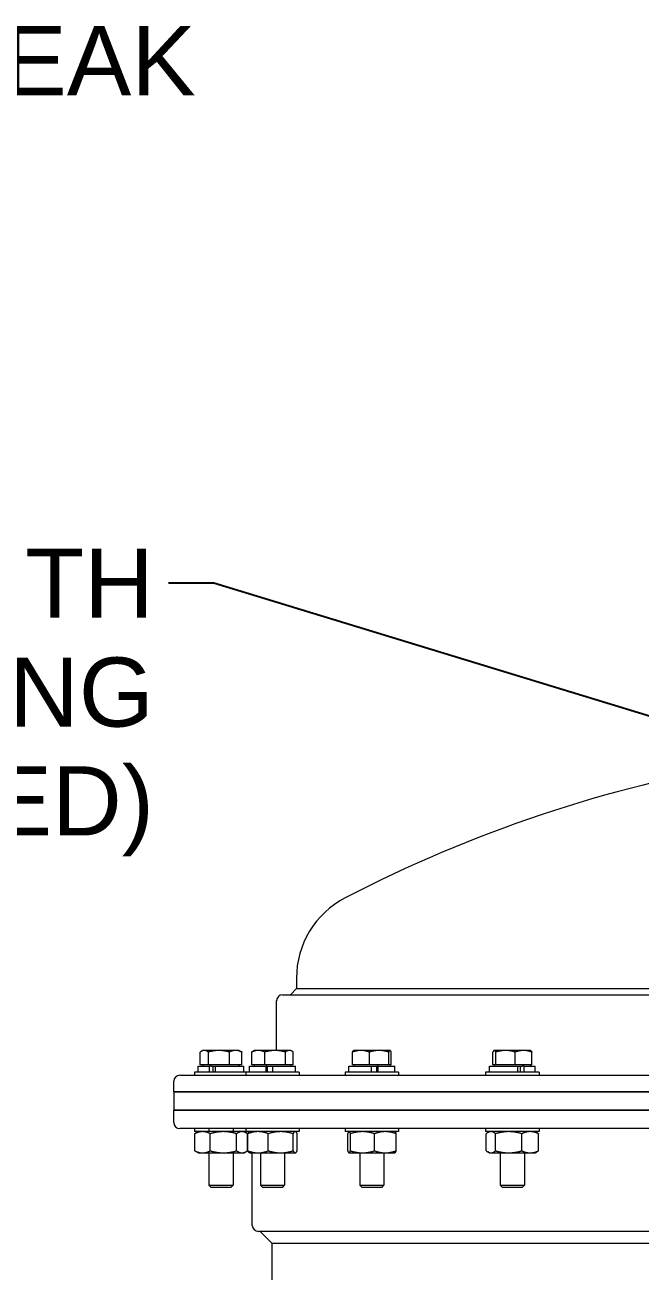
# Model space of a CAD drawing. Header units: inches. Extents: x 12 to 318, y 5 to 204.
# Drawn here: x 222.92 to 235.62, y 88.79 to 114.66 of the extents above; entities that cross this region are included whole.
import ezdxf

# ---------------------------------------------------------------- set-up
doc = ezdxf.new("R2010")
doc.units = ezdxf.units.IN
doc.header["$LTSCALE"] = 9.5
doc.header["$MEASUREMENT"] = 0
doc.layers.add('Symbol (ANSI)', color=7, linetype='Continuous', lineweight=25)
doc.layers.add('Visible', color=7, linetype='Continuous', lineweight=18)
doc.styles.add('MEMCOR Medium', font='arial.ttf')
doc.styles.add('Standard D-E', font='arial.ttf')
doc.dimstyles.new('Default (ANSI)$7', dxfattribs={"dimscale": 9.5, "dimtxt": 0.15, "dimasz": 0.098425, "dimexe": 0.125, "dimexo": 0.0625, "dimgap": 0.031496, "dimtad": 0, "dimtih": 1, "dimtoh": 1, "dimdec": 4, "dimzin": 3, "dimdsep": 46, "dimlunit": 5, "dimtxsty": 'MEMCOR Medium', "dimcen": 0.09, "dimdle": 0.393701, "dimclrd": 256, "dimclre": 256, "dimclrt": 256, "dimadec": 0, "dimazin": 1, "dimtfac": 0.8, "dimtofl": 0, "dimtmove": 0, "dimatfit": 3, "dimfxl": 1, "dimfrac": 1, "dimtolj": 1, "dimtzin": 4, "dimlwd": -1, "dimlwe": -1, "dimarcsym": 0})
doc.dimstyles.new('in [mm] D-E NeptuneBenson$7', dxfattribs={"dimscale": 9.5, "dimtxt": 0.15, "dimasz": 0.098425, "dimexe": 0.125, "dimexo": 0.063, "dimgap": 0.031496, "dimtad": 0, "dimtih": 1, "dimtoh": 1, "dimdec": 4, "dimzin": 3, "dimdsep": 46, "dimlunit": 5, "dimtxsty": 'Standard D-E', "dimcen": 0.09, "dimdle": 0.393701, "dimclrd": 256, "dimclre": 256, "dimclrt": 256, "dimadec": 1, "dimazin": 1, "dimtfac": 1, "dimtofl": 0, "dimtmove": 0, "dimatfit": 3, "dimfxl": 1, "dimfrac": 1, "dimtolj": 1, "dimtzin": 4, "dimlwd": -1, "dimlwe": -1, "dimarcsym": 0})

msp = doc.modelspace()

# ---------------------------------------------------------------- linework, layer by layer
at = {"layer": 'Visible'}
for p, q in [((228.517483, 95.009912), (228.517483, 94.794912)), ((228.517483, 94.794912), (228.392483, 94.669912)), ((228.517483, 94.794912), (251.467632, 94.794912)), ((228.107483, 93.520908), (228.107483, 94.544912)), ((228.232483, 94.669912), (251.463229, 94.669912)), ((226.534272, 93.222908), (226.534272, 93.487414)), ((226.589192, 93.520908), (226.55636, 93.501952)), ((226.619381, 93.520908), (226.589192, 93.520908)), ((226.919449, 93.520908), (226.619381, 93.520908)), ((226.704489, 93.222908), (226.704489, 93.487414)), ((227.26426, 93.520908), (226.919449, 93.520908)), ((227.134409, 93.222908), (227.134409, 93.487414)), ((227.339192, 93.520908), (227.26426, 93.520908)), ((227.339192, 93.520908), (227.372024, 93.501952)), ((227.394111, 93.222908), (227.394111, 93.487414)), ((227.595481, 93.222908), (227.595481, 93.487414)), ((227.649123, 93.520908), (227.620091, 93.504146)), ((227.729214, 93.520908), (227.649123, 93.520908)), ((228.077268, 93.520908), (227.729214, 93.520908)), ((227.862947, 93.222908), (227.862947, 93.487414)), ((228.372177, 93.520908), (228.077268, 93.520908)), ((228.291589, 93.222908), (228.291589, 93.487414)), ((228.399123, 93.520908), (228.372177, 93.520908)), ((228.399123, 93.520908), (228.428155, 93.504146)), ((228.452765, 93.222908), (228.452765, 93.487414)), ((229.673599, 93.222908), (229.673599, 93.487414)), ((229.696753, 93.520908), (229.694054, 93.51935)), ((229.846843, 93.520908), (229.696753, 93.520908)), ((230.219165, 93.520908), (229.846843, 93.520908)), ((230.020088, 93.222908), (230.020088, 93.487414)), ((230.444074, 93.520908), (230.219165, 93.520908)), ((230.418241, 93.222908), (230.418241, 93.487414)), ((230.446753, 93.520908), (230.444074, 93.520908)), ((230.446753, 93.520908), (230.449451, 93.51935)), ((230.469906, 93.222908), (230.469906, 93.487414)), ((232.56564, 93.222908), (232.56564, 93.487414)), ((232.592538, 93.520908), (232.588715, 93.5187)), ((232.596323, 93.520908), (232.592538, 93.520908)), ((232.827956, 93.520908), (232.596323, 93.520908)), ((232.627007, 93.222908), (232.627007, 93.487414)), ((233.199171, 93.520908), (232.827956, 93.520908)), ((233.028905, 93.222908), (233.028905, 93.487414)), ((233.342538, 93.520908), (233.199171, 93.520908)), ((233.342538, 93.520908), (233.346362, 93.5187)), ((233.369437, 93.222908), (233.369437, 93.487414)), ((226.492841, 93.197904), (226.723362, 93.197904)), ((226.492841, 93.072904), (226.492841, 93.197904)), ((226.619381, 93.222908), (226.534272, 93.222908)), ((226.589192, 93.222908), (226.589192, 93.197904)), ((226.704489, 93.222908), (226.619381, 93.222908)), ((226.919449, 93.222908), (226.704489, 93.222908)), ((226.760654, 93.197904), (226.723362, 93.197904)), ((226.723362, 93.072904), (226.723362, 93.197904)), ((226.760654, 93.197904), (226.848681, 93.197904)), ((226.799733, 93.072904), (226.799733, 93.197904)), ((226.848681, 93.072904), (226.848681, 93.197904)), ((226.848681, 93.197904), (227.435543, 93.197904)), ((227.134409, 93.222908), (226.919449, 93.222908)), ((227.26426, 93.222908), (227.134409, 93.222908)), ((227.394111, 93.222908), (227.26426, 93.222908)), ((227.339192, 93.222908), (227.339192, 93.197904)), ((227.435543, 93.072904), (227.435543, 93.197904)), ((227.552772, 93.197904), (227.896368, 93.197904)), ((227.552772, 93.072904), (227.552772, 93.197904)), ((227.729214, 93.222908), (227.595481, 93.222908)), ((227.649123, 93.222908), (227.649123, 93.197904)), ((227.862947, 93.222908), (227.729214, 93.222908)), ((228.077268, 93.222908), (227.862947, 93.222908)), ((227.909037, 93.197904), (227.896368, 93.197904)), ((227.896368, 93.072904), (227.896368, 93.197904)), ((227.909037, 93.197904), (228.030823, 93.197904)), ((227.922312, 93.072904), (227.922312, 93.197904)), ((228.030823, 93.072904), (228.030823, 93.197904)), ((228.030823, 93.197904), (228.495474, 93.197904)), ((228.291589, 93.222908), (228.077268, 93.222908)), ((228.372177, 93.222908), (228.291589, 93.222908)), ((228.452765, 93.222908), (228.372177, 93.222908)), ((228.399123, 93.222908), (228.399123, 93.197904)), ((228.495474, 93.072904), (228.495474, 93.197904)), ((229.600401, 93.197904), (230.065779, 93.197904)), ((229.600401, 93.072904), (229.600401, 93.197904)), ((229.846843, 93.222908), (229.673599, 93.222908)), ((229.696753, 93.222908), (229.696753, 93.197904)), ((230.020088, 93.222908), (229.846843, 93.222908)), ((230.219165, 93.222908), (230.020088, 93.222908)), ((230.065779, 93.197904), (230.187389, 93.197904)), ((230.065779, 93.072904), (230.065779, 93.197904)), ((230.173957, 93.072904), (230.173957, 93.197904)), ((230.200207, 93.197904), (230.187389, 93.197904)), ((230.200207, 93.072904), (230.200207, 93.197904)), ((230.200207, 93.197904), (230.543104, 93.197904)), ((230.418241, 93.222908), (230.219165, 93.222908)), ((230.444074, 93.222908), (230.418241, 93.222908)), ((230.469906, 93.222908), (230.444074, 93.222908)), ((230.446753, 93.222908), (230.446753, 93.197904)), ((230.543104, 93.072904), (230.543104, 93.197904)), ((232.496187, 93.197904), (233.083753, 93.197904)), ((232.496187, 93.072904), (232.496187, 93.197904)), ((232.596323, 93.222908), (232.56564, 93.222908)), ((232.592538, 93.222908), (232.592538, 93.197904)), ((232.627007, 93.222908), (232.596323, 93.222908)), ((232.827956, 93.222908), (232.627007, 93.222908)), ((233.028905, 93.222908), (232.827956, 93.222908)), ((233.199171, 93.222908), (233.028905, 93.222908)), ((233.083753, 93.197904), (233.171562, 93.197904)), ((233.083753, 93.072904), (233.083753, 93.197904)), ((233.132337, 93.072904), (233.132337, 93.197904)), ((233.208992, 93.197904), (233.171562, 93.197904)), ((233.369437, 93.222908), (233.199171, 93.222908)), ((233.208992, 93.072904), (233.208992, 93.197904)), ((233.208992, 93.197904), (233.438889, 93.197904)), ((233.342538, 93.222908), (233.342538, 93.197904)), ((233.438889, 93.072904), (233.438889, 93.197904)), ((225.987483, 92.669912), (225.987483, 92.884912)), ((226.112483, 93.009912), (258.922483, 93.009912)), ((227.472942, 93.072904), (226.413011, 93.072904)), ((226.413011, 93.072904), (226.413011, 93.009912)), ((228.575304, 93.072904), (227.472942, 93.072904)), ((227.472942, 93.072904), (227.472942, 93.009912)), ((228.575304, 93.072904), (228.575304, 93.009912)), ((230.622934, 93.072904), (229.520571, 93.072904)), ((229.520571, 93.072904), (229.520571, 93.009912)), ((230.622934, 93.072904), (230.622934, 93.009912)), ((233.518719, 93.072904), (232.416357, 93.072904)), ((232.416357, 93.072904), (232.416357, 93.009912)), ((233.518719, 93.072904), (233.518719, 93.009912)), ((225.987483, 92.669912), (259.047483, 92.669912)), ((225.987483, 92.669912), (225.987483, 92.289912)), ((259.047483, 92.669912), (225.987483, 92.669912)), ((259.047483, 92.289912), (225.987483, 92.289912)), ((225.987483, 92.034912), (225.987483, 92.289912)), ((225.987483, 92.289912), (259.047483, 92.289912)), ((258.922483, 91.909912), (226.112483, 91.909912)), ((226.413011, 91.909912), (226.413011, 91.84692)), ((226.714192, 91.909912), (226.714192, 91.84692)), ((227.214192, 91.909912), (227.214192, 91.84692)), ((227.472942, 91.909912), (227.472942, 91.84692)), ((228.575304, 91.909912), (228.575304, 91.84692)), ((229.520571, 91.909912), (229.520571, 91.84692)), ((230.622934, 91.909912), (230.622934, 91.84692)), ((232.416357, 91.909912), (232.416357, 91.84692)), ((233.518719, 91.909912), (233.518719, 91.84692)), ((226.491751, 91.84692), (226.413011, 91.84692)), ((226.42151, 91.451616), (226.42151, 91.804723)), ((226.491751, 91.84692), (226.446458, 91.82077)), ((226.581281, 91.84692), (226.491751, 91.84692)), ((227.012391, 91.84692), (226.581281, 91.84692)), ((226.741051, 91.451616), (226.741051, 91.804723)), ((227.395303, 91.84692), (227.012391, 91.84692)), ((227.283732, 91.451616), (227.283732, 91.804723)), ((227.436633, 91.84692), (227.395303, 91.84692)), ((227.472942, 91.84692), (227.436633, 91.84692)), ((227.436633, 91.84692), (227.481925, 91.82077)), ((228.575304, 91.84692), (227.472942, 91.84692)), ((227.506873, 91.451616), (227.506873, 91.804723)), ((227.514338, 91.451616), (227.514338, 91.804723)), ((227.551682, 91.84692), (227.5456, 91.843408)), ((227.937426, 91.451616), (227.937426, 91.804723)), ((228.447211, 91.451616), (228.447211, 91.804723)), ((228.496564, 91.84692), (228.502645, 91.843408)), ((228.533908, 91.451616), (228.533908, 91.804723)), ((230.622934, 91.84692), (229.520571, 91.84692)), ((229.573949, 91.451616), (229.573949, 91.804723)), ((229.599312, 91.84692), (229.596834, 91.845489)), ((229.629605, 91.451616), (229.629605, 91.804723)), ((230.127409, 91.451616), (230.127409, 91.804723)), ((230.544193, 91.84692), (230.546672, 91.845489)), ((230.569556, 91.451616), (230.569556, 91.804723)), ((233.518719, 91.84692), (232.416357, 91.84692)), ((232.428943, 91.451616), (232.428943, 91.804723)), ((232.495097, 91.84692), (232.461973, 91.827795)), ((232.623159, 91.451616), (232.623159, 91.804723)), ((233.161754, 91.451616), (233.161754, 91.804723)), ((233.439979, 91.84692), (233.473104, 91.827795)), ((233.506133, 91.451616), (233.506133, 91.804723)), ((226.491751, 91.40942), (226.446458, 91.435569)), ((226.491751, 91.40942), (226.581281, 91.40942)), ((226.581281, 91.40942), (227.012391, 91.40942)), ((226.714192, 91.40942), (226.714192, 90.745098)), ((227.012391, 91.40942), (227.395303, 91.40942)), ((227.214192, 91.40942), (227.214192, 90.745098)), ((227.395303, 91.40942), (227.436633, 91.40942)), ((227.436633, 91.40942), (227.481925, 91.435569)), ((227.551682, 91.40942), (227.5456, 91.412931)), ((227.551682, 91.40942), (227.725882, 91.40942)), ((227.607483, 89.914912), (227.607483, 91.40942)), ((227.725882, 91.40942), (228.192319, 91.40942)), ((227.774123, 91.40942), (227.774123, 90.745098)), ((228.192319, 91.40942), (228.49056, 91.40942)), ((228.274123, 91.40942), (228.274123, 90.745098)), ((228.49056, 91.40942), (228.496564, 91.40942)), ((228.496564, 91.40942), (228.502645, 91.412931)), ((229.599312, 91.40942), (229.596834, 91.41085)), ((229.599312, 91.40942), (229.601777, 91.40942)), ((229.601777, 91.40942), (229.878507, 91.40942)), ((229.821753, 91.40942), (229.821753, 90.745098)), ((229.878507, 91.40942), (230.348482, 91.40942)), ((230.321753, 91.40942), (230.321753, 90.745098)), ((230.348482, 91.40942), (230.544193, 91.40942)), ((230.544193, 91.40942), (230.546672, 91.41085)), ((232.495097, 91.40942), (232.461973, 91.428544)), ((232.495097, 91.40942), (232.526051, 91.40942)), ((232.526051, 91.40942), (232.892457, 91.40942)), ((232.717538, 91.40942), (232.717538, 90.745098)), ((232.892457, 91.40942), (233.333943, 91.40942)), ((233.217538, 91.40942), (233.217538, 90.745098)), ((233.333943, 91.40942), (233.439979, 91.40942)), ((233.439979, 91.40942), (233.473104, 91.428544)), ((226.714192, 90.745098), (227.214192, 90.745098)), ((226.761377, 90.697904), (226.714192, 90.745098)), ((227.167007, 90.697904), (226.761377, 90.697904)), ((227.167007, 90.697904), (227.214192, 90.745098)), ((227.774123, 90.745098), (228.274123, 90.745098)), ((227.821308, 90.697904), (227.774123, 90.745098)), ((228.226938, 90.697904), (227.821308, 90.697904)), ((228.226938, 90.697904), (228.274123, 90.745098)), ((229.821753, 90.745098), (230.321753, 90.745098)), ((229.868938, 90.697904), (229.821753, 90.745098)), ((230.274568, 90.697904), (229.868938, 90.697904)), ((230.274568, 90.697904), (230.321753, 90.745098)), ((232.717538, 90.745098), (233.217538, 90.745098)), ((232.764723, 90.697904), (232.717538, 90.745098)), ((233.170353, 90.697904), (232.764723, 90.697904)), ((233.170353, 90.697904), (233.217538, 90.745098)), ((257.302483, 89.789912), (227.732483, 89.789912)), ((228.017483, 89.539912), (227.767483, 89.789912)), ((228.017483, 88.789912), (228.017483, 89.539912)), ((242.517482, 89.539912), (228.017483, 89.539912))]:
    msp.add_line(p, q, dxfattribs=at)
for centre, radius, start, end in [((242.517483, 71.647692), 28.192219, 99.6159698, 117.4438169), ((230.384983, 95.009912), 1.8675, 117.4438169, 180), ((228.232483, 94.544912), 0.125, 90, 180), ((226.112483, 92.884912), 0.125, 90, 180), ((226.112483, 92.034912), 0.125, 180, 270), ((227.732483, 89.914912), 0.125, 180, 270)]:
    msp.add_arc(centre, radius, start, end, dxfattribs=at)
for points, weights in [([(226.619381, 93.520908), (226.579882, 93.520908), (226.534272, 93.487414)], [1, 1.0379548493, 1]), ([(226.704489, 93.487414), (226.65888, 93.520908), (226.619381, 93.520908)], [1, 1.0379548493, 1]), ([(226.919449, 93.520908), (226.819686, 93.520908), (226.704489, 93.487414)], [1, 1.0379548493, 1]), ([(227.134409, 93.487414), (227.019212, 93.520908), (226.919449, 93.520908)], [1, 1.0379548493, 1]), ([(227.26426, 93.520908), (227.203996, 93.520908), (227.134409, 93.487414)], [1, 1.0379548493, 1]), ([(227.394111, 93.487414), (227.324524, 93.520908), (227.26426, 93.520908)], [1, 1.0379548493, 1]), ([(227.372024, 93.501952), (227.382737, 93.495767), (227.394111, 93.487414)], [1.01394334662, 1.00920328344, 1]), ([(227.729214, 93.520908), (227.667148, 93.520908), (227.595481, 93.487414)], [1, 1.0379548493, 1]), ([(227.595481, 93.487414), (227.608212, 93.497288), (227.620091, 93.504146)], [1, 1.01089719788, 1.01553701765]), ([(227.862947, 93.487414), (227.79128, 93.520908), (227.729214, 93.520908)], [1, 1.0379548493, 1]), ([(228.077268, 93.520908), (227.977802, 93.520908), (227.862947, 93.487414)], [1, 1.0379548493, 1]), ([(228.291589, 93.487414), (228.176735, 93.520908), (228.077268, 93.520908)], [1, 1.0379548493, 1]), ([(228.372177, 93.520908), (228.334776, 93.520908), (228.291589, 93.487414)], [1, 1.0379548493, 1]), ([(228.452765, 93.487414), (228.409578, 93.520908), (228.372177, 93.520908)], [1, 1.0379548493, 1]), ([(229.846843, 93.520908), (229.76644, 93.520908), (229.673599, 93.487414)], [1, 1.0379548493, 1]), ([(229.673599, 93.487414), (229.684525, 93.513848), (229.694054, 93.51935)], [1, 1.02971695473, 1.0128998083]), ([(230.020088, 93.487414), (229.927246, 93.520908), (229.846843, 93.520908)], [1, 1.0379548493, 1]), ([(230.219165, 93.520908), (230.126773, 93.520908), (230.020088, 93.487414)], [1, 1.0379548493, 1]), ([(230.418241, 93.487414), (230.311556, 93.520908), (230.219165, 93.520908)], [1, 1.0379548493, 1]), ([(230.444074, 93.520908), (230.432085, 93.520908), (230.418241, 93.487414)], [1, 1.0379548493, 1]), ([(230.469906, 93.487414), (230.456063, 93.520908), (230.444074, 93.520908)], [1, 1.0379548493, 1]), ([(232.596323, 93.520908), (232.582083, 93.520908), (232.56564, 93.487414)], [1, 1.0379548493, 1]), ([(232.627007, 93.487414), (232.610563, 93.520908), (232.596323, 93.520908)], [1, 1.0379548493, 1]), ([(232.827956, 93.520908), (232.734695, 93.520908), (232.627007, 93.487414)], [1, 1.0379548493, 1]), ([(233.028905, 93.487414), (232.921217, 93.520908), (232.827956, 93.520908)], [1, 1.0379548493, 1]), ([(233.199171, 93.520908), (233.12015, 93.520908), (233.028905, 93.487414)], [1, 1.0379548493, 1]), ([(233.369437, 93.487414), (233.278192, 93.520908), (233.199171, 93.520908)], [1, 1.0379548493, 1]), ([(233.346362, 93.5187), (233.357129, 93.512484), (233.369437, 93.487414)], [1.01455353314, 1.02814006989, 1]), ([(226.581281, 91.84692), (226.507131, 91.84692), (226.42151, 91.804723)], [1, 1.0379548493, 1]), ([(226.42151, 91.804723), (226.43431, 91.813756), (226.446458, 91.82077)], [1, 1.00789006175, 1.01249974823]), ([(226.741051, 91.804723), (226.65543, 91.84692), (226.581281, 91.84692)], [1, 1.0379548493, 1]), ([(227.012391, 91.84692), (226.886462, 91.84692), (226.741051, 91.804723)], [1, 1.0379548493, 1]), ([(227.283732, 91.804723), (227.138321, 91.84692), (227.012391, 91.84692)], [1, 1.0379548493, 1]), ([(227.395303, 91.84692), (227.343522, 91.84692), (227.283732, 91.804723)], [1, 1.0379548493, 1]), ([(227.506873, 91.804723), (227.447083, 91.84692), (227.395303, 91.84692)], [1, 1.0379548493, 1]), ([(227.725882, 91.84692), (227.627704, 91.84692), (227.514338, 91.804723)], [1, 1.0379548493, 1]), ([(227.514338, 91.804723), (227.530992, 91.834974), (227.5456, 91.843408)], [1, 1.02692102504, 1.01565237985]), ([(227.937426, 91.804723), (227.82406, 91.84692), (227.725882, 91.84692)], [1, 1.0379548493, 1]), ([(228.192319, 91.84692), (228.074023, 91.84692), (227.937426, 91.804723)], [1, 1.0379548493, 1]), ([(228.447211, 91.804723), (228.310615, 91.84692), (228.192319, 91.84692)], [1, 1.0379548493, 1]), ([(228.49056, 91.84692), (228.470442, 91.84692), (228.447211, 91.804723)], [1, 1.0379548493, 1]), ([(228.533908, 91.804723), (228.510678, 91.84692), (228.49056, 91.84692)], [1, 1.0379548493, 1]), ([(229.601777, 91.84692), (229.588862, 91.84692), (229.573949, 91.804723)], [1, 1.0379548493, 1]), ([(229.629605, 91.804723), (229.614692, 91.84692), (229.601777, 91.84692)], [1, 1.0379548493, 1]), ([(229.878507, 91.84692), (229.762991, 91.84692), (229.629605, 91.804723)], [1, 1.0379548493, 1]), ([(230.127409, 91.804723), (229.994022, 91.84692), (229.878507, 91.84692)], [1, 1.0379548493, 1]), ([(230.348482, 91.84692), (230.245882, 91.84692), (230.127409, 91.804723)], [1, 1.0379548493, 1]), ([(230.569556, 91.804723), (230.451083, 91.84692), (230.348482, 91.84692)], [1, 1.0379548493, 1]), ([(230.546672, 91.845489), (230.557322, 91.83934), (230.569556, 91.804723)], [1.01145423084, 1.03092610004, 1]), ([(232.526051, 91.84692), (232.480983, 91.84692), (232.428943, 91.804723)], [1, 1.0379548493, 1]), ([(232.623159, 91.804723), (232.571119, 91.84692), (232.526051, 91.84692)], [1, 1.0379548493, 1]), ([(232.892457, 91.84692), (232.767475, 91.84692), (232.623159, 91.804723)], [1, 1.0379548493, 1]), ([(233.161754, 91.804723), (233.017438, 91.84692), (232.892457, 91.84692)], [1, 1.0379548493, 1]), ([(233.333943, 91.84692), (233.25403, 91.84692), (233.161754, 91.804723)], [1, 1.0379548493, 1]), ([(233.506133, 91.804723), (233.413857, 91.84692), (233.333943, 91.84692)], [1, 1.0379548493, 1]), ([(233.473104, 91.827795), (233.48899, 91.818623), (233.506133, 91.804723)], [1.01655158983, 1.01219243404, 1]), ([(226.42151, 91.451616), (226.507131, 91.40942), (226.581281, 91.40942)], [1, 1.0379548493, 1]), ([(226.446458, 91.435569), (226.43431, 91.442583), (226.42151, 91.451616)], [1.01249974823, 1.00789006175, 1]), ([(226.581281, 91.40942), (226.65543, 91.40942), (226.741051, 91.451616)], [1, 1.0379548493, 1]), ([(226.741051, 91.451616), (226.886462, 91.40942), (227.012391, 91.40942)], [1, 1.0379548493, 1]), ([(227.012391, 91.40942), (227.138321, 91.40942), (227.283732, 91.451616)], [1, 1.0379548493, 1]), ([(227.283732, 91.451616), (227.343522, 91.40942), (227.395303, 91.40942)], [1, 1.0379548493, 1]), ([(227.395303, 91.40942), (227.447083, 91.40942), (227.506873, 91.451616)], [1, 1.0379548493, 1]), ([(227.514338, 91.451616), (227.627704, 91.40942), (227.725882, 91.40942)], [1, 1.0379548493, 1]), ([(227.5456, 91.412931), (227.530992, 91.421365), (227.514338, 91.451616)], [1.01565237985, 1.02692102504, 1]), ([(227.725882, 91.40942), (227.82406, 91.40942), (227.937426, 91.451616)], [1, 1.0379548493, 1]), ([(227.937426, 91.451616), (228.074023, 91.40942), (228.192319, 91.40942)], [1, 1.0379548493, 1]), ([(228.192319, 91.40942), (228.310615, 91.40942), (228.447211, 91.451616)], [1, 1.0379548493, 1]), ([(228.447211, 91.451616), (228.470442, 91.40942), (228.49056, 91.40942)], [1, 1.0379548493, 1]), ([(228.49056, 91.40942), (228.510678, 91.40942), (228.533908, 91.451616)], [1, 1.0379548493, 1]), ([(229.573949, 91.451616), (229.588862, 91.40942), (229.601777, 91.40942)], [1, 1.0379548493, 1]), ([(229.601777, 91.40942), (229.614692, 91.40942), (229.629605, 91.451616)], [1, 1.0379548493, 1]), ([(229.629605, 91.451616), (229.762991, 91.40942), (229.878507, 91.40942)], [1, 1.0379548493, 1]), ([(229.878507, 91.40942), (229.994022, 91.40942), (230.127409, 91.451616)], [1, 1.0379548493, 1]), ([(230.127409, 91.451616), (230.245882, 91.40942), (230.348482, 91.40942)], [1, 1.0379548493, 1]), ([(230.348482, 91.40942), (230.451083, 91.40942), (230.569556, 91.451616)], [1, 1.0379548493, 1]), ([(230.569556, 91.451616), (230.557322, 91.417), (230.546672, 91.41085)], [1, 1.03092610004, 1.01145423084]), ([(232.428943, 91.451616), (232.480983, 91.40942), (232.526051, 91.40942)], [1, 1.0379548493, 1]), ([(232.526051, 91.40942), (232.571119, 91.40942), (232.623159, 91.451616)], [1, 1.0379548493, 1]), ([(232.623159, 91.451616), (232.767475, 91.40942), (232.892457, 91.40942)], [1, 1.0379548493, 1]), ([(232.892457, 91.40942), (233.017438, 91.40942), (233.161754, 91.451616)], [1, 1.0379548493, 1]), ([(233.161754, 91.451616), (233.25403, 91.40942), (233.333943, 91.40942)], [1, 1.0379548493, 1]), ([(233.333943, 91.40942), (233.413857, 91.40942), (233.506133, 91.451616)], [1, 1.0379548493, 1]), ([(233.506133, 91.451616), (233.48899, 91.437716), (233.473104, 91.428544)], [1, 1.01219243404, 1.01655158983])]:
    msp.add_rational_spline(points, weights, degree=2, dxfattribs=at)

# ---------------------------------------------------------------- texts
at = {"layer": 'Symbol (ANSI)', "char_height": 1.42500005, "line_spacing_factor": 0.944221}
for s, insert, width, attachment_point, style in [('\\fArial|b0|i0;REQUIRED FLANGE BREAK\\P\\fArial|b0|i0;FOR HEAD REMOVAL', (200.115875, 114.641352), 26.33426293, 1, 'MEMCOR Medium'), ('\\fArial|b0|i0;6in [DN150] FLANGE WITH \\P\\fArial|b0|i0;4" REDUCING BUSHING\\P\\fArial|b0|i0;(PROVIDED)', (225.580797, 103.8661), 25.22206673, 3, 'Standard D-E')]:
    msp.add_mtext(s, dxfattribs=dict(at, insert=insert, width=width, attachment_point=attachment_point, style=style))

# ---------------------------------------------------------------- leaders
at = {"layer": 'Symbol (ANSI)', "annotation_type": 0, "has_hookline": 1}
for points, dimstyle, hookline_direction, text_width in [([(193.797257, 106.924947), (198.881623, 113.928852), (199.816662, 113.928852)], 'Default (ANSI)$7', 0, 26.167122), ([(238.255694, 99.659117), (226.815049, 103.1536), (225.88001, 103.1536)], 'in [mm] D-E NeptuneBenson$7', 1, 24.433988)]:
    msp.add_leader(points, dimstyle=dimstyle, override={"dimtad": 0}, dxfattribs=dict(at, hookline_direction=hookline_direction, text_width=text_width))

doc.saveas('drawing.dxf')
